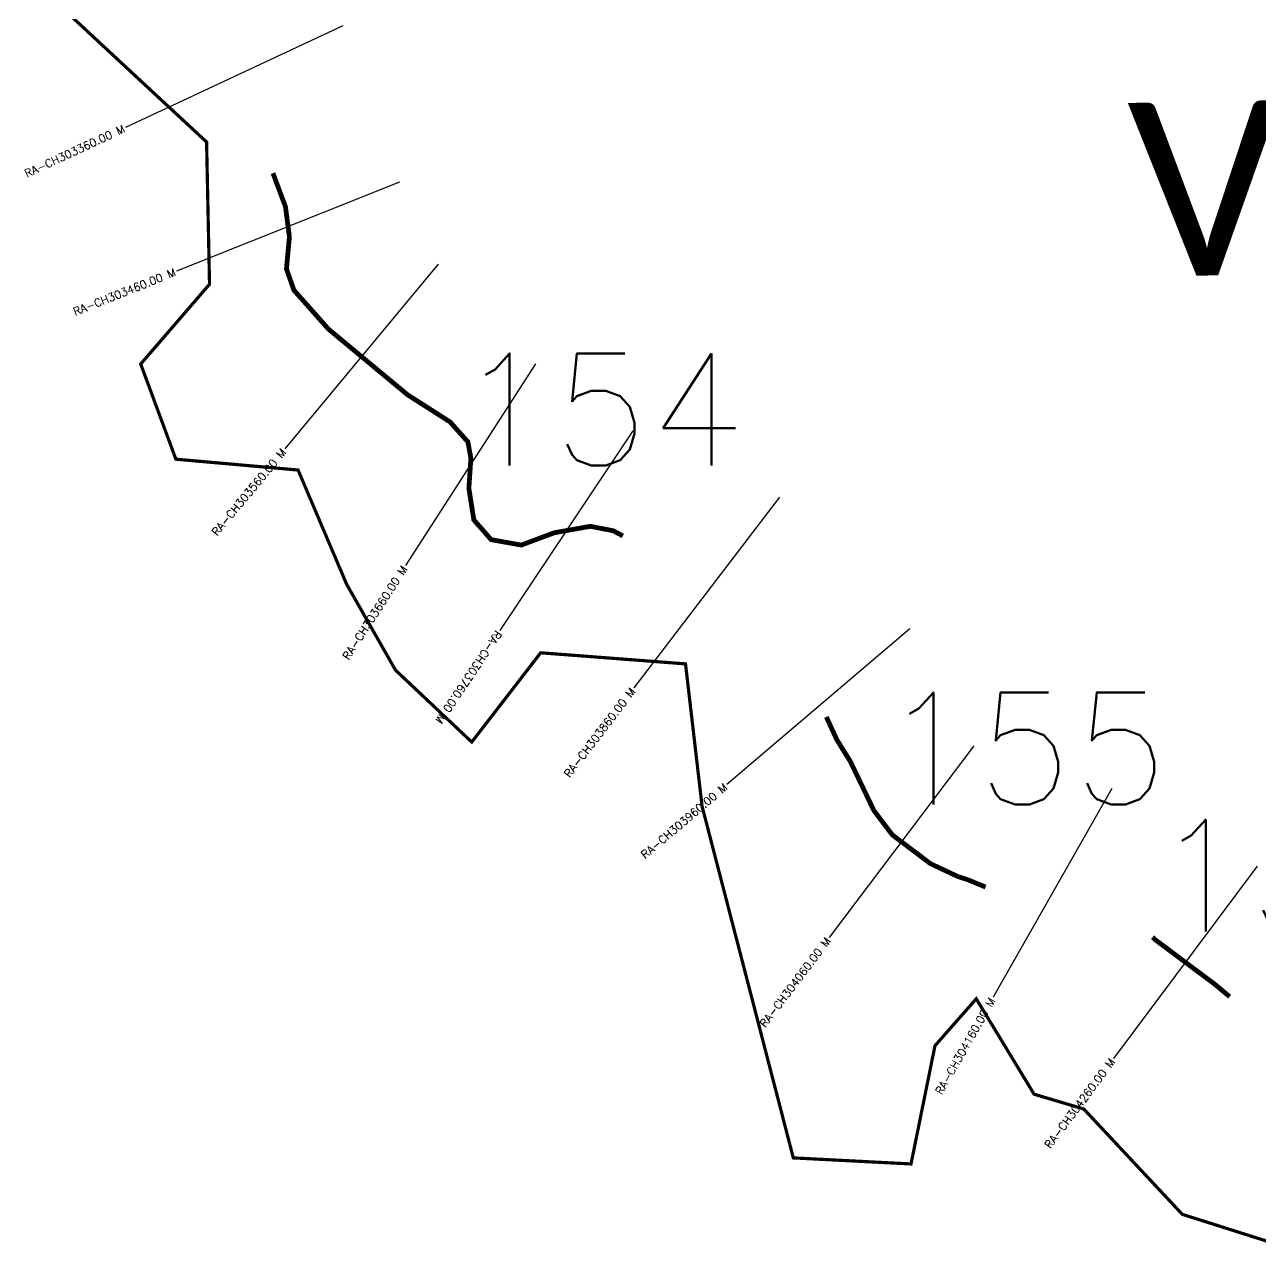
# Model space of a CAD drawing. Header units: metres. Extents: x 284659 to 287076, y 2009710 to 2015523.
# Drawn here: x 284884 to 285656, y 2013699 to 2014465 of the extents above; entities that cross this region are included whole.
import ezdxf
from ezdxf.enums import TextEntityAlignment as Align

# ---------------------------------------------------------------- set-up
doc = ezdxf.new("R2010")
doc.units = ezdxf.units.M
doc.header["$MEASUREMENT"] = 0
for name, color, linetype in [('CS', 134, 'Continuous'), ('CSMark', 6, 'Continuous'), ('NATURALLY PROTECTED', 3, 'Continuous'), ('VILLAGE NAME', 250, 'Continuous')]:
    doc.layers.add(name, color=color, linetype=linetype)
doc.styles.get("Standard").update_dxf_attribs({"font": 'simplex.shx'})

msp = doc.modelspace()

# ---------------------------------------------------------------- linework, layer by layer
at = {"color": 6, "const_width": 2, "flags": 128}
msp.add_lwpolyline([(285675.15, 2013700.29), (285607.46, 2013721.77), (285545.92, 2013787.59), (285514.89, 2013796.82), (285478.76, 2013856.44), (285452.97, 2013827.12), (285438, 2013753.25), (285364.46, 2013757.03), (285307.46, 2013976.79), (285297.12, 2014065.74), (285206.64, 2014072.66), (285163.57, 2014016.88), (285115.95, 2014061.82), (285085.42, 2014115.47), (285055.08, 2014186.87), (284978.74, 2014193.64), (284956.76, 2014253.11), (284999.76, 2014302.97), (284997.92, 2014391.83), (284891.47, 2014490.73)], dxfattribs=at)
at = {"layer": 'CS'}
for p, q in [((285083.14, 2014464.46), (284947.23, 2014400.99)), ((285118.5, 2014366.76), (284979.18, 2014311.16)), ((285142.64, 2014315.47), (285046.79, 2014200.09)), ((285203.41, 2014253.28), (285122.11, 2014127.22)), ((285264.25, 2014211.41), (285181.05, 2014086.6)), ((285355.81, 2014169.89), (285264.77, 2014050.67)), ((285437.24, 2014087.58), (285323.01, 2013990.36)), ((285477.23, 2014014.42), (285386.76, 2013894.78)), ((285563.41, 2013987.76), (285489.23, 2013857.38)), ((285654.28, 2013939.36), (285564.44, 2013819.23))]:
    msp.add_line(p, q, dxfattribs=at)
at = {"layer": 'NATURALLY PROTECTED', "const_width": 3, "flags": 128}
for points in [[(285039.39, 2014372.36), (285047.2, 2014351.41), (285049.67, 2014332.63), (285047.82, 2014312.58), (285052.45, 2014299.31), (285074.06, 2014274.93), (285123.46, 2014233.9), (285150.01, 2014216.93), (285161.17, 2014204.45), (285163.03, 2014194.27), (285161.79, 2014175.45), (285164.88, 2014155.7), (285175.68, 2014143.36), (285194.52, 2014139.97), (285215.2, 2014147.68), (285237.74, 2014151.69), (285251.95, 2014148.92), (285257.97, 2014145.69)], [(285385.09, 2014032.59), (285391.72, 2014018.21), (285400.04, 2014004.86), (285407.61, 2013989.08), (285414.8, 2013974.08), (285426.27, 2013958.93), (285450.06, 2013940.94), (285467.02, 2013932.95), (285473.16, 2013930.97), (285484.58, 2013926.27)], [(285588.92, 2013895.02), (285590.8, 2013893.18), (285627.86, 2013865.46), (285637.04, 2013857.79)]]:
    msp.add_lwpolyline(points, dxfattribs=at)

# ---------------------------------------------------------------- texts
at = {"char_height": 70, "attachment_point": 1}
for s, insert in [('154', (285154.25, 2014259.72)), ('155', (285418.98, 2014047.85)), ('156', (285589.08, 2013968.47))]:
    msp.add_mtext_dynamic_manual_height_columns(s, width=95.1725, gutter_width=1, heights=[0], dxfattribs=dict(at, insert=insert))
at = {"layer": 'CSMark'}
for s, rotation, p in [('RA-CH303360.00 M', 25.03167, (284946.33, 2014400.57)), ('RA-CH303460.00 M', 21.75621, (284978.25, 2014310.79)), ('RA-CH303560.00 M', 50.28451, (285046.15, 2014199.32)), ('RA-CH303660.00 M', 57.17824, (285121.57, 2014126.38)), ('RA-CH303860.00 M', 52.63295, (285264.17, 2014049.88)), ('RA-CH303960.00 M', 40.39992, (285322.25, 2013989.71)), ('RA-CH304060.00 M', 52.90207, (285386.15, 2013893.98)), ('RA-CH304160.00 M', 60.361, (285488.73, 2013856.51)), ('RA-CH304260.00 M', 53.20917, (285563.84, 2013818.43))]:
    msp.add_text(s, height=5, rotation=rotation, dxfattribs=at).set_placement(p, align=Align.MIDDLE_RIGHT)
msp.add_text('RA-CH303760.00 M', height=5, rotation=236.31216, dxfattribs=at).set_placement((285180.5, 2014085.77), align=Align.MIDDLE_LEFT)
at = {"layer": 'VILLAGE NAME', "insert": (285572.94, 2014416.22), "char_height": 108.7483, "attachment_point": 1, "rotation": 1.10283}
msp.add_mtext_dynamic_manual_height_columns('{\\fCalibri|b0|i0|c0|p34;VELAS AGAR}', width=1124.4254, gutter_width=543.74, heights=[0], dxfattribs=at)

doc.saveas('drawing.dxf')
